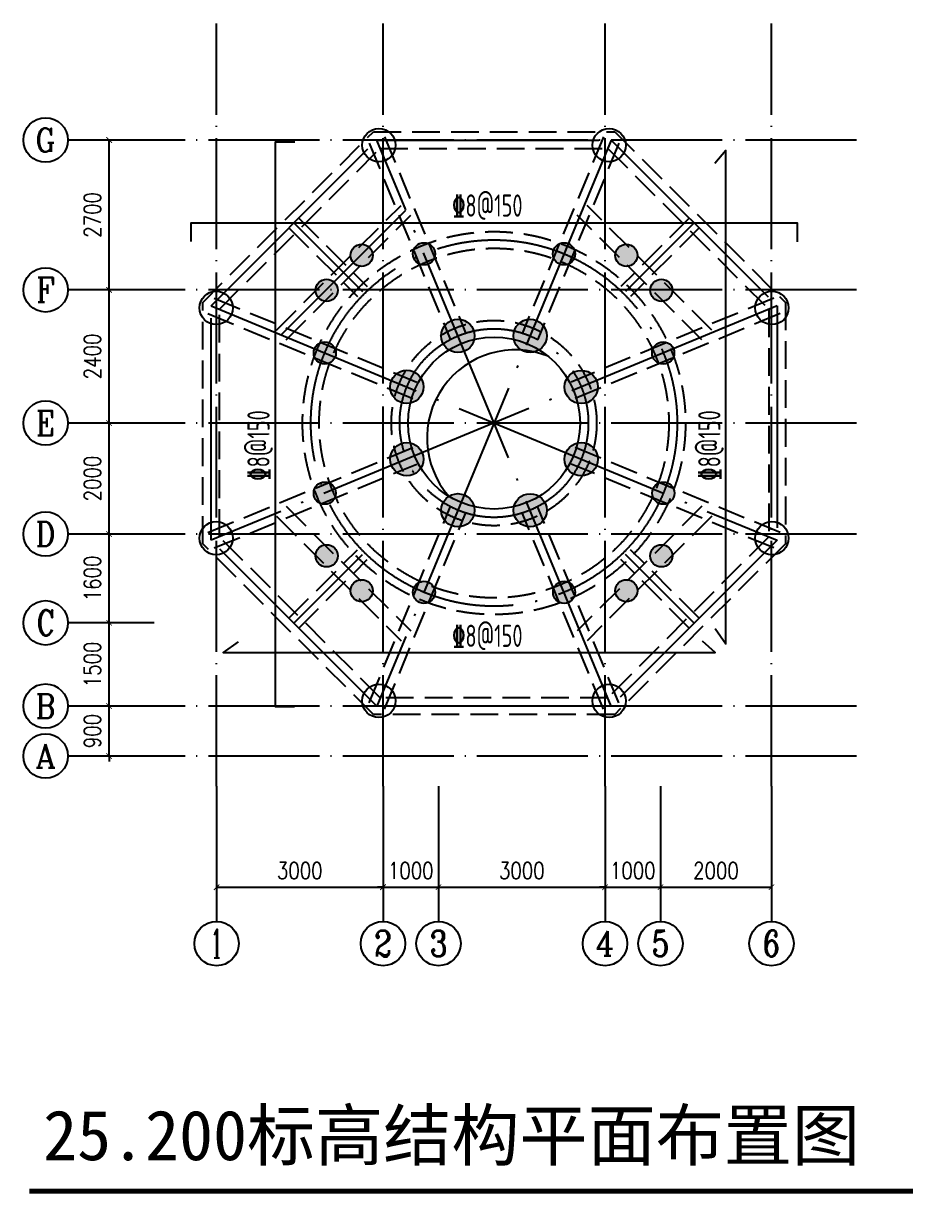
# Model space of a CAD drawing. Header units: millimetres. Extents: x 2998490 to 15040601, y 444546 to 7822218.
# Drawn here: x 14134473 to 14150551, y 7373288 to 7394373 of the extents above; entities that cross this region are included whole.
import ezdxf
from ezdxf.enums import TextEntityAlignment as Align

# ---------------------------------------------------------------- set-up
doc = ezdxf.new("R2010")
doc.units = ezdxf.units.MM
doc.header["$LTSCALE"] = 2000
doc.linetypes.add('DASH', pattern=[0.35, 0.25, -0.1])
doc.linetypes.add('DOTE', pattern=[2.42, 2, -0.2, 0.02, -0.2])
for name, color, linetype in [('3-AXIS_TEXT', 7, 'Continuous'), ('3-ban', 84, 'Continuous'), ('3-ban-rein', 1, 'Continuous'), ('3-column-DOWN', 232, 'Continuous'), ('3-COLUMN-UP', 2, 'Continuous'), ('3-HATCH', 8, 'Continuous'), ('3-liang-s-1', 44, 'Continuous'), ('3-liang-xu', 120, 'DASH'), ('3-装饰线脚', 7, 'Continuous'), ('AXIS', 3, 'Continuous'), ('AXIS_TEXT', 7, 'Continuous'), ('DOTE', 9, 'DOTE')]:
    doc.layers.add(name, color=color, linetype=linetype)
doc.styles.add('_TCH_AXIS', font='COMPLEX', dxfattribs={"bigfont": 'GBCBIG'})
doc.styles.add('COMPLEX', font='COMPLEX')
doc.styles.add('DIM_FONT', font='SIMPLEX', dxfattribs={"width": 0.8, "bigfont": 'HZTXT'})
doc.styles.add('TSSD_Rein', font='Tssdeng.shx', dxfattribs={"width": 0.7, "bigfont": 'hztxt.shx'})
doc.styles.add('宋体', font='NSimSun-18030.ttf')
doc.dimstyles.new('DIMN100', dxfattribs={"dimtxt": 300, "dimasz": 100, "dimexe": 250, "dimexo": 300, "dimgap": 150, "dimtad": 1, "dimdec": 0, "dimzin": 0, "dimdsep": 46, "dimtxsty": 'DIM_FONT', "dimblk": 'ARCHTICK', "dimcen": 0.09, "dimclrt": 7, "dimazin": 2, "dimtfac": 1, "dimtdec": 0, "dimtix": 1, "dimtmove": 2, "dimatfit": 3, "dimldrblk": 'ARCHTICK', "dimfxl": 0, "dimtolj": 1, "dimtzin": 0, "dimarcsym": 0})

# ---------------------------------------------------------------- blocks, each defined once
blk = doc.blocks.new('_ArchTick')
at = {"color": 0, "linetype": 'ByBlock', "const_width": 0.15}
blk.add_lwpolyline([(-0.5, -0.5), (0.5, 0.5)], dxfattribs=at)
blk = doc.blocks.new('*D751')
at = {"layer": 'AXIS', "color": 0, "lineweight": -2}
for p, q in [((14136017, 7382072), (14136017, 7382172)), ((14136459, 7382072), (14135767, 7382072)), ((14136017, 7381172), (14136017, 7382072)), ((14136459, 7381172), (14135767, 7381172)), ((14136017, 7381172), (14136017, 7381072))]:
    blk.add_line(p, q, dxfattribs=at)
at = {"layer": 'Defpoints', "color": 0}
for p in [(14136017, 7382072), (14136759, 7382072), (14136759, 7381172)]:
    blk.add_point(p, dxfattribs=at)
at = {"layer": 'AXIS', "color": 0, "lineweight": -2, "xscale": 100, "yscale": 100, "zscale": 100}
for p, rotation in [((14136017, 7382072), 270), ((14136017, 7381172), 90)]:
    blk.add_blockref('_ArchTick', p, dxfattribs=dict(at, rotation=rotation))
at = {"layer": 'AXIS', "color": 7, "insert": (14135717, 7381622), "char_height": 300, "attachment_point": 5, "rotation": 90, "style": 'DIM_FONT'}
blk.add_mtext('\\A1;900', dxfattribs=at)
blk = doc.blocks.new('*D752')
at = {"layer": 'AXIS', "color": 0, "lineweight": -2}
for p, q in [((14136459, 7383572), (14135767, 7383572)), ((14136017, 7382072), (14136017, 7383572)), ((14136459, 7382072), (14135767, 7382072))]:
    blk.add_line(p, q, dxfattribs=at)
at = {"layer": 'Defpoints', "color": 0}
for p in [(14136017, 7383572), (14136759, 7383572), (14136759, 7382072)]:
    blk.add_point(p, dxfattribs=at)
at = {"layer": 'AXIS', "color": 0, "lineweight": -2, "xscale": 100, "yscale": 100, "zscale": 100}
for p, rotation in [((14136017, 7383572), 90), ((14136017, 7382072), 270)]:
    blk.add_blockref('_ArchTick', p, dxfattribs=dict(at, rotation=rotation))
at = {"layer": 'AXIS', "color": 7, "insert": (14135717, 7382822), "char_height": 300, "attachment_point": 5, "rotation": 90, "style": 'DIM_FONT'}
blk.add_mtext('\\A1;1500', dxfattribs=at)
blk = doc.blocks.new('*D753')
at = {"layer": 'AXIS', "color": 0, "lineweight": -2}
for p, q in [((14136459, 7385172), (14135767, 7385172)), ((14136017, 7383572), (14136017, 7385172)), ((14136459, 7383572), (14135767, 7383572))]:
    blk.add_line(p, q, dxfattribs=at)
at = {"layer": 'Defpoints', "color": 0}
for p in [(14136017, 7385172), (14136759, 7385172), (14136759, 7383572)]:
    blk.add_point(p, dxfattribs=at)
at = {"layer": 'AXIS', "color": 0, "lineweight": -2, "xscale": 100, "yscale": 100, "zscale": 100}
for p, rotation in [((14136017, 7385172), 90), ((14136017, 7383572), 270)]:
    blk.add_blockref('_ArchTick', p, dxfattribs=dict(at, rotation=rotation))
at = {"layer": 'AXIS', "color": 7, "insert": (14135717, 7384372), "char_height": 300, "attachment_point": 5, "rotation": 90, "style": 'DIM_FONT'}
blk.add_mtext('\\A1;1600', dxfattribs=at)
blk = doc.blocks.new('*D754')
at = {"layer": 'AXIS', "color": 0, "lineweight": -2}
for p, q in [((14136459, 7387172), (14135767, 7387172)), ((14136017, 7385172), (14136017, 7387172)), ((14136459, 7385172), (14135767, 7385172))]:
    blk.add_line(p, q, dxfattribs=at)
at = {"layer": 'Defpoints', "color": 0}
for p in [(14136017, 7387172), (14136759, 7387172), (14136759, 7385172)]:
    blk.add_point(p, dxfattribs=at)
at = {"layer": 'AXIS', "color": 0, "lineweight": -2, "xscale": 100, "yscale": 100, "zscale": 100}
for p, rotation in [((14136017, 7387172), 90), ((14136017, 7385172), 270)]:
    blk.add_blockref('_ArchTick', p, dxfattribs=dict(at, rotation=rotation))
at = {"layer": 'AXIS', "color": 7, "insert": (14135717, 7386172), "char_height": 300, "attachment_point": 5, "rotation": 90, "style": 'DIM_FONT'}
blk.add_mtext('\\A1;2000', dxfattribs=at)
blk = doc.blocks.new('*D755')
at = {"layer": 'AXIS', "color": 0, "lineweight": -2}
for p, q in [((14136459, 7389572), (14135767, 7389572)), ((14136017, 7387172), (14136017, 7389572)), ((14136459, 7387172), (14135767, 7387172))]:
    blk.add_line(p, q, dxfattribs=at)
at = {"layer": 'Defpoints', "color": 0}
for p in [(14136017, 7389572), (14136759, 7389572), (14136759, 7387172)]:
    blk.add_point(p, dxfattribs=at)
at = {"layer": 'AXIS', "color": 0, "lineweight": -2, "xscale": 100, "yscale": 100, "zscale": 100}
for p, rotation in [((14136017, 7389572), 90), ((14136017, 7387172), 270)]:
    blk.add_blockref('_ArchTick', p, dxfattribs=dict(at, rotation=rotation))
at = {"layer": 'AXIS', "color": 7, "insert": (14135717, 7388372), "char_height": 300, "attachment_point": 5, "rotation": 90, "style": 'DIM_FONT'}
blk.add_mtext('\\A1;2400', dxfattribs=at)
blk = doc.blocks.new('*D756')
at = {"layer": 'AXIS', "color": 0, "lineweight": -2}
for p, q in [((14136459, 7392272), (14135767, 7392272)), ((14136017, 7389572), (14136017, 7392272)), ((14136459, 7389572), (14135767, 7389572))]:
    blk.add_line(p, q, dxfattribs=at)
at = {"layer": 'Defpoints', "color": 0}
for p in [(14136017, 7392272), (14136759, 7392272), (14136759, 7389572)]:
    blk.add_point(p, dxfattribs=at)
at = {"layer": 'AXIS', "color": 0, "lineweight": -2, "xscale": 100, "yscale": 100, "zscale": 100}
for p, rotation in [((14136017, 7392272), 90), ((14136017, 7389572), 270)]:
    blk.add_blockref('_ArchTick', p, dxfattribs=dict(at, rotation=rotation))
at = {"layer": 'AXIS', "color": 7, "insert": (14135717, 7390922), "char_height": 300, "attachment_point": 5, "rotation": 90, "style": 'DIM_FONT'}
blk.add_mtext('\\A1;2700', dxfattribs=at)
blk = doc.blocks.new('*D757')
at = {"layer": 'AXIS', "color": 0, "lineweight": -2}
for p, q in [((14137953, 7380327), (14137953, 7378558)), ((14140953, 7380327), (14140953, 7378558)), ((14137953, 7378808), (14140953, 7378808))]:
    blk.add_line(p, q, dxfattribs=at)
at = {"layer": 'Defpoints', "color": 0}
for p in [(14137953, 7380627), (14140953, 7380627), (14140953, 7378808)]:
    blk.add_point(p, dxfattribs=at)
at = {"layer": 'AXIS', "color": 0, "lineweight": -2, "xscale": 100, "yscale": 100, "zscale": 100, "rotation": 180}
blk.add_blockref('_ArchTick', (14137953, 7378808), dxfattribs=at)
at = {"layer": 'AXIS', "color": 0, "lineweight": -2, "xscale": 100, "yscale": 100, "zscale": 100}
blk.add_blockref('_ArchTick', (14140953, 7378808), dxfattribs=at)
at = {"layer": 'AXIS', "color": 7, "insert": (14139453, 7379108), "char_height": 300, "attachment_point": 5, "style": 'DIM_FONT'}
blk.add_mtext('\\A1;3000', dxfattribs=at)
blk = doc.blocks.new('*D758')
at = {"layer": 'AXIS', "color": 0, "lineweight": -2}
for p, q in [((14140953, 7380327), (14140953, 7378558)), ((14141953, 7380327), (14141953, 7378558)), ((14140953, 7378808), (14140853, 7378808)), ((14140953, 7378808), (14141953, 7378808)), ((14141953, 7378808), (14142053, 7378808))]:
    blk.add_line(p, q, dxfattribs=at)
at = {"layer": 'Defpoints', "color": 0}
for p in [(14140953, 7380627), (14141953, 7380627), (14141953, 7378808)]:
    blk.add_point(p, dxfattribs=at)
at = {"layer": 'AXIS', "color": 0, "lineweight": -2, "xscale": 100, "yscale": 100, "zscale": 100}
blk.add_blockref('_ArchTick', (14140953, 7378808), dxfattribs=at)
at = {"layer": 'AXIS', "color": 0, "lineweight": -2, "xscale": 100, "yscale": 100, "zscale": 100, "rotation": 180}
blk.add_blockref('_ArchTick', (14141953, 7378808), dxfattribs=at)
at = {"layer": 'AXIS', "color": 7, "insert": (14141453, 7379108), "char_height": 300, "attachment_point": 5, "style": 'DIM_FONT'}
blk.add_mtext('\\A1;1000', dxfattribs=at)
blk = doc.blocks.new('*D759')
at = {"layer": 'AXIS', "color": 0, "lineweight": -2}
for p, q in [((14141953, 7380327), (14141953, 7378558)), ((14144954, 7380327), (14144954, 7378558)), ((14141953, 7378808), (14144954, 7378808))]:
    blk.add_line(p, q, dxfattribs=at)
at = {"layer": 'Defpoints', "color": 0}
for p in [(14141953, 7380627), (14144954, 7380627), (14144954, 7378808)]:
    blk.add_point(p, dxfattribs=at)
at = {"layer": 'AXIS', "color": 0, "lineweight": -2, "xscale": 100, "yscale": 100, "zscale": 100, "rotation": 180}
blk.add_blockref('_ArchTick', (14141953, 7378808), dxfattribs=at)
at = {"layer": 'AXIS', "color": 0, "lineweight": -2, "xscale": 100, "yscale": 100, "zscale": 100}
blk.add_blockref('_ArchTick', (14144954, 7378808), dxfattribs=at)
at = {"layer": 'AXIS', "color": 7, "insert": (14143454, 7379108), "char_height": 300, "attachment_point": 5, "style": 'DIM_FONT'}
blk.add_mtext('\\A1;3000', dxfattribs=at)
blk = doc.blocks.new('*D760')
at = {"layer": 'AXIS', "color": 0, "lineweight": -2}
for p, q in [((14144954, 7380327), (14144954, 7378558)), ((14145953, 7380327), (14145953, 7378558)), ((14144954, 7378808), (14144854, 7378808)), ((14144954, 7378808), (14145953, 7378808)), ((14145953, 7378808), (14146053, 7378808))]:
    blk.add_line(p, q, dxfattribs=at)
at = {"layer": 'Defpoints', "color": 0}
for p in [(14144954, 7380627), (14145953, 7380627), (14145953, 7378808)]:
    blk.add_point(p, dxfattribs=at)
at = {"layer": 'AXIS', "color": 0, "lineweight": -2, "xscale": 100, "yscale": 100, "zscale": 100}
blk.add_blockref('_ArchTick', (14144954, 7378808), dxfattribs=at)
at = {"layer": 'AXIS', "color": 0, "lineweight": -2, "xscale": 100, "yscale": 100, "zscale": 100, "rotation": 180}
blk.add_blockref('_ArchTick', (14145953, 7378808), dxfattribs=at)
at = {"layer": 'AXIS', "color": 7, "insert": (14145454, 7379108), "char_height": 300, "attachment_point": 5, "style": 'DIM_FONT'}
blk.add_mtext('\\A1;1000', dxfattribs=at)
blk = doc.blocks.new('*D761')
at = {"layer": 'AXIS', "color": 0, "lineweight": -2}
for p, q in [((14145953, 7380327), (14145953, 7378558)), ((14147953, 7380327), (14147953, 7378558)), ((14145953, 7378808), (14147953, 7378808))]:
    blk.add_line(p, q, dxfattribs=at)
at = {"layer": 'Defpoints', "color": 0}
for p in [(14145953, 7380627), (14147953, 7380627), (14147953, 7378808)]:
    blk.add_point(p, dxfattribs=at)
at = {"layer": 'AXIS', "color": 0, "lineweight": -2, "xscale": 100, "yscale": 100, "zscale": 100, "rotation": 180}
blk.add_blockref('_ArchTick', (14145953, 7378808), dxfattribs=at)
at = {"layer": 'AXIS', "color": 0, "lineweight": -2, "xscale": 100, "yscale": 100, "zscale": 100}
blk.add_blockref('_ArchTick', (14147953, 7378808), dxfattribs=at)
at = {"layer": 'AXIS', "color": 7, "insert": (14146953, 7379108), "char_height": 300, "attachment_point": 5, "style": 'DIM_FONT'}
blk.add_mtext('\\A1;2000', dxfattribs=at)
blk = doc.blocks.new('_AXISO')
blk.add_circle((0, 0), 0.5)
at = {"layer": '3-AXIS_TEXT', "style": 'COMPLEX', "width": 1.041667}
blk.add_attdef('A', text='', height=0.56, dxfattribs=at).set_placement((-0.25, -0.28), (0.25, -0.28), align=Align.FIT)

msp = doc.modelspace()

# ---------------------------------------------------------------- hatches: boundary and pattern name
at = {"layer": '3-HATCH'}
h = msp.add_hatch(color=256, dxfattribs=at)
edge = h.paths.add_edge_path()
edge.add_arc((14140568, 7390193.6), 200, 0, 360)
h = msp.add_hatch(color=256, dxfattribs=at)
edge = h.paths.add_edge_path()
edge.add_arc((14141690.7, 7390220.5), 200, 0, 360)
h = msp.add_hatch(color=256, dxfattribs=at)
edge = h.paths.add_edge_path()
edge.add_arc((14144216.2, 7390220.6), 200, 0, 360)
h = msp.add_hatch(color=256, dxfattribs=at)
edge = h.paths.add_edge_path()
edge.add_arc((14145339, 7390193.6), 200, 0, 360)
h = msp.add_hatch(color=256, dxfattribs=at)
edge = h.paths.add_edge_path()
edge.add_arc((14139937, 7389564), 200, 0, 360)
h = msp.add_hatch(color=256, dxfattribs=at)
edge = h.paths.add_edge_path()
edge.add_arc((14145970.1, 7389564), 200, 0, 360)
h = msp.add_hatch(color=256, dxfattribs=at)
edge = h.paths.add_edge_path()
edge.add_arc((14142303.2, 7388741.8), 300, 0, 360)
h = msp.add_hatch(color=256, dxfattribs=at)
edge = h.paths.add_edge_path()
edge.add_arc((14143603.9, 7388741.9), 300, 0, 360)
h = msp.add_hatch(color=256, dxfattribs=at)
edge = h.paths.add_edge_path()
edge.add_arc((14139903.9, 7388433.8), 200, 0, 360)
h = msp.add_hatch(color=256, dxfattribs=at)
edge = h.paths.add_edge_path()
edge.add_arc((14146002.2, 7388435), 200, 0, 360)
h = msp.add_hatch(color=256, dxfattribs=at)
edge = h.paths.add_edge_path()
edge.add_arc((14141382.3, 7387822.6), 300, 0, 360)
h = msp.add_hatch(color=256, dxfattribs=at)
edge = h.paths.add_edge_path()
edge.add_arc((14144524.5, 7387821.6), 300, 0, 360)
h = msp.add_hatch(color=256, dxfattribs=at)
edge = h.paths.add_edge_path()
edge.add_arc((14141382.1, 7386520.3), 300, 0, 360)
h = msp.add_hatch(color=256, dxfattribs=at)
edge = h.paths.add_edge_path()
edge.add_arc((14144524.7, 7386519.9), 300, 0, 360)
h = msp.add_hatch(color=256, dxfattribs=at)
edge = h.paths.add_edge_path()
edge.add_arc((14139903.8, 7385908.6), 200, 0, 360)
h = msp.add_hatch(color=256, dxfattribs=at)
edge = h.paths.add_edge_path()
edge.add_arc((14146003.1, 7385909), 200, 0, 360)
h = msp.add_hatch(color=256, dxfattribs=at)
edge = h.paths.add_edge_path()
edge.add_arc((14142302.9, 7385599.6), 300, 0, 360)
h = msp.add_hatch(color=256, dxfattribs=at)
edge = h.paths.add_edge_path()
edge.add_arc((14143604.8, 7385599.5), 300, 0, 360)
h = msp.add_hatch(color=256, dxfattribs=at)
edge = h.paths.add_edge_path()
edge.add_arc((14139937, 7384779.5), 200, 0, 360)
h = msp.add_hatch(color=256, dxfattribs=at)
edge = h.paths.add_edge_path()
edge.add_arc((14145970.1, 7384779.5), 200, 0, 360)
h = msp.add_hatch(color=256, dxfattribs=at)
edge = h.paths.add_edge_path()
edge.add_arc((14140568, 7384149.8), 200, 0, 360)
h = msp.add_hatch(color=256, dxfattribs=at)
edge = h.paths.add_edge_path()
edge.add_arc((14141690, 7384121.8), 200, 0, 360)
h = msp.add_hatch(color=256, dxfattribs=at)
edge = h.paths.add_edge_path()
edge.add_arc((14144216.8, 7384121.8), 200, 0, 360)
h = msp.add_hatch(color=256, dxfattribs=at)
edge = h.paths.add_edge_path()
edge.add_arc((14145339, 7384149.8), 200, 0, 360)

# ---------------------------------------------------------------- linework, layer by layer
at = {"layer": '3-ban', "const_width": 90}
msp.add_lwpolyline([(14134582.1, 7373332.5), (14150505.6, 7373332.5)], dxfattribs=at)
at = {"layer": '3-ban-rein'}
for points in [[(14139356.2, 7382059.6), (14139018.2, 7382059.6), (14139018.2, 7392238.6), (14139364.3, 7392238.6)], [(14146939.9, 7383469.2), (14147133.3, 7383195.5), (14147133.3, 7392080.9), (14146930.3, 7391851.5)], [(14137495.5, 7390444.2), (14137495.5, 7390782.2), (14148416.1, 7390782.2), (14148416.1, 7390436.2)], [(14138344.3, 7383232), (14138070.6, 7383038.5), (14146939.8, 7383038.5), (14146710.5, 7383241.6)]]:
    msp.add_lwpolyline(points, dxfattribs=at)
at = {"layer": '3-column-DOWN'}
for centre in [(14140879.3, 7392179.3), (14145027.8, 7392179.3), (14137945.9, 7389245.9), (14147961.2, 7389245.9), (14137945.9, 7385097.5), (14147961.2, 7385097.5), (14140879.3, 7382164.1), (14145027.8, 7382164.1)]:
    msp.add_circle(centre, 300, dxfattribs=at)
at = {"layer": '3-COLUMN-UP'}
for centre, radius in [((14141690.7, 7390220.5), 200), ((14144216.2, 7390220.6), 200), ((14142303.2, 7388741.8), 300), ((14143603.9, 7388741.9), 300), ((14139903.9, 7388433.8), 200), ((14146002.2, 7388435), 200), ((14141382.3, 7387822.6), 300), ((14144524.5, 7387821.6), 300), ((14141382.1, 7386520.3), 300), ((14144524.7, 7386519.9), 300), ((14139903.8, 7385908.6), 200), ((14146003.1, 7385909), 200), ((14142302.9, 7385599.6), 300), ((14143604.8, 7385599.5), 300), ((14141690, 7384121.8), 200), ((14144216.8, 7384121.8), 200)]:
    msp.add_circle(centre, radius, dxfattribs=at)
at = {"layer": '3-liang-s-1'}
msp.add_circle((14142953.5, 7387171.7), 1549.5, dxfattribs=at)
msp.add_arc((14143335, 7386901.6), 1589.5, 68.08888, 221.31457, dxfattribs=at)
at = {"layer": '3-liang-xu'}
for p, q in [((14140702.5, 7392214.2), (14142164.3, 7388684.4)), ((14140979.7, 7392329), (14142441.5, 7388799.2)), ((14144927.4, 7392329), (14143465.6, 7388799.2)), ((14145204.6, 7392214.2), (14143742.8, 7388684.4)), ((14139031.4, 7388848.1), (14141277.2, 7391093.6)), ((14146875.7, 7388848.1), (14144629.9, 7391093.6)), ((14139208.2, 7388671.3), (14141454, 7390916.8)), ((14139435.1, 7390865.7), (14140670.1, 7389630.6)), ((14146698.9, 7388671.3), (14144453.1, 7390916.8)), ((14146472, 7390865.7), (14145237, 7389630.6)), ((14139258.3, 7390688.9), (14140493.3, 7389453.8)), ((14146648.8, 7390688.9), (14145413.8, 7389453.8)), ((14137910.9, 7389422.8), (14141563.3, 7387909.9)), ((14147996.1, 7389422.8), (14144343.8, 7387909.9)), ((14137796.1, 7389145.6), (14141601.6, 7387569.4)), ((14148110.9, 7389145.6), (14144305.5, 7387569.4)), ((14137796.1, 7385197.8), (14141601.6, 7386774.1)), ((14148110.9, 7385197.8), (14144305.5, 7386774.1)), ((14137910.9, 7384920.7), (14141563.3, 7386433.5)), ((14147996.1, 7384920.7), (14144343.8, 7386433.5)), ((14139031.4, 7385495.3), (14141277.2, 7383249.8)), ((14139208.2, 7385672.1), (14141454, 7383426.6)), ((14140702.5, 7382129.2), (14142164.3, 7385659.1)), ((14140979.7, 7382014.4), (14142441.5, 7385544.3)), ((14144927.4, 7382014.4), (14143465.6, 7385544.3)), ((14145204.6, 7382129.2), (14143742.8, 7385659.1)), ((14146698.9, 7385672.1), (14144453.1, 7383426.6)), ((14146875.7, 7385495.3), (14144629.9, 7383249.8)), ((14139258.3, 7383654.5), (14140493.3, 7384889.7)), ((14146648.8, 7383654.5), (14145413.8, 7384889.7)), ((14139435.1, 7383477.8), (14140670.1, 7384712.9)), ((14146472, 7383477.8), (14145237, 7384712.9))]:
    msp.add_line(p, q, dxfattribs=at)
for points in [[(14148203.5, 7389346.3), (14148203.5, 7384997.1), (14145128.2, 7381921.7), (14140778.9, 7381921.7), (14137703.5, 7384997.1), (14137703.5, 7389346.3), (14140778.9, 7392421.7), (14145128.2, 7392421.7)], [(14147903.5, 7389222.1), (14147903.5, 7385121.4), (14145003.9, 7382221.7), (14140903.2, 7382221.7), (14138003.5, 7385121.4), (14138003.5, 7389222.1), (14140903.2, 7392121.7), (14145003.9, 7392121.7)]]:
    msp.add_lwpolyline(points, close=True, dxfattribs=at)
for radius in [3450.4, 3150.4, 1849.5]:
    msp.add_circle((14142953.5, 7387171.7), radius, dxfattribs=at)
at = {"layer": '3-装饰线脚'}
for centre in [(14140568, 7390193.6), (14145339, 7390193.6), (14139937, 7389564), (14145970.1, 7389564), (14139937, 7384779.5), (14145970.1, 7384779.5), (14140568, 7384149.8), (14145339, 7384149.8)]:
    msp.add_circle(centre, 200, dxfattribs=at)
at = {"layer": 'AXIS'}
for p, q in [((14136826.3, 7392271.7), (14135272.5, 7392271.7)), ((14136826.3, 7389571.7), (14135272.5, 7389571.7)), ((14136826.3, 7387171.7), (14135272.5, 7387171.7)), ((14136826.3, 7385171.7), (14135272.5, 7385171.7)), ((14136826.3, 7383571.7), (14135272.5, 7383571.7)), ((14136826.3, 7382071.7), (14135272.5, 7382071.7)), ((14136826.3, 7381171.7), (14135272.5, 7381171.7)), ((14137953.3, 7380627.1), (14137953.3, 7378193)), ((14140952.9, 7380627.1), (14140952.9, 7378193)), ((14141953.3, 7380627.1), (14141953.3, 7378193)), ((14144953.8, 7380627.1), (14144953.8, 7378193)), ((14145953.3, 7380627.1), (14145953.3, 7378193)), ((14147953.3, 7380627.1), (14147953.3, 7378193))]:
    msp.add_line(p, q, dxfattribs=at)
at = {"layer": 'DOTE', "ltscale": 0.5}
for p, q in [((14137953.3, 7380627.1), (14137953.3, 7394373.2)), ((14140952.9, 7380627.2), (14140952.9, 7394373.2)), ((14144953.8, 7380627.1), (14144953.8, 7394373.2)), ((14147953.3, 7380627.1), (14147953.3, 7394373.2)), ((14149486.4, 7392271.7), (14135974.8, 7392271.7)), ((14149486.4, 7389571.7), (14135974.8, 7389571.7)), ((14149486.4, 7387171.7), (14135974.8, 7387171.7)), ((14149486.4, 7385171.7), (14135974.8, 7385171.7)), ((14149486.4, 7382071.7), (14135974.8, 7382071.7)), ((14149486.4, 7381171.7), (14135974.8, 7381171.7))]:
    msp.add_line(p, q, dxfattribs=at)
at = {"layer": 'DOTE'}
for p, q in [((14145066, 7392271.7), (14140841.1, 7382071.7)), ((14145066, 7382071.7), (14140841.1, 7392271.7)), ((14139119.8, 7388759.7), (14141365.6, 7391005.2)), ((14139346.7, 7390777.3), (14140581.7, 7389542.2)), ((14146560.4, 7390777.3), (14145325.4, 7389542.2)), ((14148053.5, 7389284.2), (14137853.5, 7385059.2)), ((14137853.5, 7389284.2), (14148053.5, 7385059.2)), ((14139346.7, 7383566.2), (14140581.7, 7384801.3)), ((14146560.4, 7383566.2), (14145325.4, 7384801.3))]:
    msp.add_line(p, q, dxfattribs=at)
msp.add_lwpolyline([(14148053.5, 7389284.2), (14148053.5, 7385059.2), (14145066, 7382071.7), (14140841.1, 7382071.7), (14137853.5, 7385059.2), (14137853.5, 7389284.2), (14140841.1, 7392271.7), (14145066, 7392271.7)], close=True, dxfattribs=at)
for radius in [3300.4, 1699.5]:
    msp.add_circle((14142953.5, 7387171.7), radius, dxfattribs=at)

# ---------------------------------------------------------------- block references
at = {"layer": 'AXIS'}
ref = msp.add_blockref('_AXISO', (14134872.5, 7392271.7), dxfattribs=dict(at, xscale=800, yscale=800, zscale=800))
ref.add_attrib('A', 'G', dxfattribs={"layer": 'AXIS_TEXT', "height": 425.2, "style": '_TCH_AXIS'}).set_placement((14134690.3, 7392059.1), (14135054.8, 7392059.1), align=Align.FIT)
ref = msp.add_blockref('_AXISO', (14134872.5, 7389571.7), dxfattribs=dict(at, xscale=800, yscale=800, zscale=800))
ref.add_attrib('A', 'F', dxfattribs={"layer": 'AXIS_TEXT', "height": 445.4, "style": '_TCH_AXIS'}).set_placement((14134702.8, 7389349), (14135042.2, 7389349), align=Align.FIT)
ref = msp.add_blockref('_AXISO', (14134872.5, 7387171.7), dxfattribs=dict(at, xscale=800, yscale=800, zscale=800))
ref.add_attrib('A', 'E', dxfattribs={"layer": 'AXIS_TEXT', "height": 445.4, "style": '_TCH_AXIS'}).set_placement((14134702.8, 7386949), (14135042.2, 7386949), align=Align.FIT)
ref = msp.add_blockref('_AXISO', (14134872.5, 7385171.7), dxfattribs=dict(at, xscale=800, yscale=800, zscale=800))
ref.add_attrib('A', 'D', dxfattribs={"layer": 'AXIS_TEXT', "height": 435.3, "style": '_TCH_AXIS'}).set_placement((14134696.4, 7384954.1), (14135048.7, 7384954.1), align=Align.FIT)
ref = msp.add_blockref('_AXISO', (14134872.5, 7383571.7), dxfattribs=dict(at, xscale=800, yscale=800, zscale=800))
ref.add_attrib('A', 'C', dxfattribs={"layer": 'AXIS_TEXT', "height": 455.7, "style": '_TCH_AXIS'}).set_placement((14134709.8, 7383343.9), (14135035.3, 7383343.9), align=Align.FIT)
ref = msp.add_blockref('_AXISO', (14134872.5, 7382071.7), dxfattribs=dict(at, xscale=800, yscale=800, zscale=800))
ref.add_attrib('A', 'B', dxfattribs={"layer": 'AXIS_TEXT', "height": 435.3, "style": '_TCH_AXIS'}).set_placement((14134696.4, 7381854.1), (14135048.7, 7381854.1), align=Align.FIT)
ref = msp.add_blockref('_AXISO', (14134872.5, 7381171.7), dxfattribs=dict(at, xscale=800, yscale=800, zscale=800))
ref.add_attrib('A', 'A', dxfattribs={"layer": 'AXIS_TEXT', "height": 425.2, "style": '_TCH_AXIS'}).set_placement((14134690.3, 7380959.1), (14135054.8, 7380959.1), align=Align.FIT)
ref = msp.add_blockref('_AXISO', (14137953.3, 7377793), dxfattribs=dict(at, xscale=800, yscale=800, zscale=800))
ref.add_attrib('A', '1', dxfattribs={"layer": 'AXIS_TEXT', "height": 514.7, "style": '_TCH_AXIS'}).set_placement((14137843, 7377535.6), (14138063.6, 7377535.6), align=Align.FIT)
ref = msp.add_blockref('_AXISO', (14140952.9, 7377793), dxfattribs=dict(at, xscale=800, yscale=800, zscale=800))
ref.add_attrib('A', '2', dxfattribs={"layer": 'AXIS_TEXT', "height": 465.9, "style": '_TCH_AXIS'}).set_placement((14140797.6, 7377560), (14141108.2, 7377560), align=Align.FIT)
ref = msp.add_blockref('_AXISO', (14141953.3, 7377793), dxfattribs=dict(at, xscale=800, yscale=800, zscale=800))
ref.add_attrib('A', '3', dxfattribs={"layer": 'AXIS_TEXT', "height": 465.9, "style": '_TCH_AXIS'}).set_placement((14141798, 7377560), (14142108.6, 7377560), align=Align.FIT)
ref = msp.add_blockref('_AXISO', (14144953.8, 7377793), dxfattribs=dict(at, xscale=800, yscale=800, zscale=800))
ref.add_attrib('A', '4', dxfattribs={"layer": 'AXIS_TEXT', "height": 445.4, "style": '_TCH_AXIS'}).set_placement((14144784.1, 7377570.3), (14145123.5, 7377570.3), align=Align.FIT)
ref = msp.add_blockref('_AXISO', (14145953.3, 7377793), dxfattribs=dict(at, xscale=800, yscale=800, zscale=800))
ref.add_attrib('A', '5', dxfattribs={"layer": 'AXIS_TEXT', "height": 465.9, "style": '_TCH_AXIS'}).set_placement((14145798, 7377560), (14146108.6, 7377560), align=Align.FIT)
ref = msp.add_blockref('_AXISO', (14147953.3, 7377793), dxfattribs=dict(at, xscale=800, yscale=800, zscale=800))
ref.add_attrib('A', '6', dxfattribs={"layer": 'AXIS_TEXT', "height": 465.9, "style": '_TCH_AXIS'}).set_placement((14147798, 7377560), (14148108.6, 7377560), align=Align.FIT)

# ---------------------------------------------------------------- texts
at = {"layer": '3-ban', "style": 'TSSD_Rein', "width": 0.7}
for rotation, p in [(359.99419, (14142197.6, 7390891.6, -5065)), (89.99419, (14138908.8, 7386132.8, -5065)), (89.99419, (14147033.4, 7386132.8, -5065)), (359.99419, (14142197.6, 7383138.5, -5065))]:
    msp.add_text('%%1328@150', height=400, rotation=rotation, dxfattribs=at).set_placement(p)
at = {"layer": '3-ban', "style": '宋体'}
msp.add_text('25.200标高结构平面布置图', height=900, dxfattribs=at).set_placement((14134828.7, 7373889.2))

# ---------------------------------------------------------------- dimensions: what is measured, and where the dimension line sits
at = {"layer": 'AXIS'}
for p1, p2, distance, picture, middle in [((14136758.8, 7389571.7), (14136758.8, 7392271.7), 741.9, '*D756', (14135716.9, 7390921.7)), ((14136758.8, 7387171.7), (14136758.8, 7389571.7), 741.9, '*D755', (14135716.9, 7388371.7)), ((14136758.8, 7385171.7), (14136758.8, 7387171.7), 741.9, '*D754', (14135716.9, 7386171.7)), ((14136758.8, 7383571.7), (14136758.8, 7385171.7), 741.9, '*D753', (14135716.9, 7384371.7)), ((14136758.8, 7382071.7), (14136758.8, 7383571.7), 741.9, '*D752', (14135716.9, 7382821.7)), ((14136758.8, 7381171.7), (14136758.8, 7382071.7), 741.9, '*D751', (14135716.9, 7381621.7)), ((14137953.3, 7380627.1), (14140952.9, 7380627.1), -1819.6, '*D757', (14139453.1, 7379107.5)), ((14140952.9, 7380627.1), (14141953.3, 7380627.1), -1819.6, '*D758', (14141453.1, 7379107.5)), ((14141953.3176, 7380627.0813), (14144953.7643, 7380627.0813), -1819.5751, '*D759', (14143453.541, 7379107.5062)), ((14144953.7643, 7380627.0813), (14145953.3176, 7380627.0813), -1819.5751, '*D760', (14145453.541, 7379107.5062)), ((14145953.3, 7380627.1), (14147953.3, 7380627.1), -1819.6, '*D761', (14146953.3, 7379107.5))]:
    dim = msp.add_aligned_dim(p1=p1, p2=p2, distance=distance, dimstyle='DIMN100', dxfattribs=at)
    dim.commit()
    dim.dimension.update_dxf_attribs({"geometry": picture, "text_midpoint": middle})

doc.saveas('drawing.dxf')
